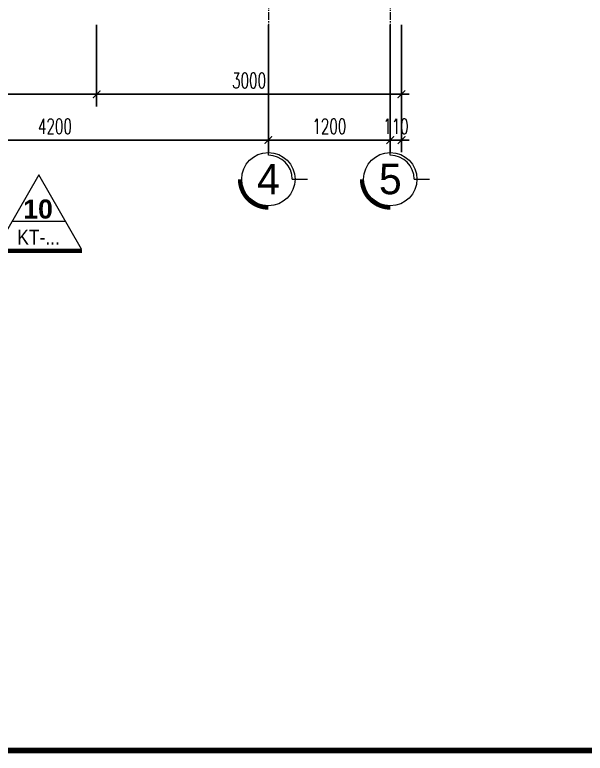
# Model space of a CAD drawing. Header units: millimetres. Extents: x -229618 to 2906, y -178063 to 96806.
# Drawn here: x -199148 to -193535, y -133011 to -125748 of the extents above; entities that cross this region are included whole.
import ezdxf
from ezdxf.enums import TextEntityAlignment as Align

# ---------------------------------------------------------------- set-up
doc = ezdxf.new("R2010")
doc.units = ezdxf.units.MM
doc.header["$LTSCALE"] = 200
doc.header["$MEASUREMENT"] = 0
doc.header["$PDMODE"] = 3
doc.header["$PDSIZE"] = 50
doc.linetypes.add('CENTER2', pattern=[1.125, 0.75, -0.125, 0.125, -0.125])
doc.layers.get('0').update_dxf_attribs({"color": 95, "linetype": 'CONTINUOUS'})
doc.layers.get('DEFPOINTS').update_dxf_attribs({"linetype": 'CONTINUOUS'})
for name, color, linetype in [('CUA', 145, 'CONTINUOUS'), ('DIM', 251, 'CONTINUOUS'), ('KHUNGTEN', 7, 'CONTINUOUS'), ('MANH', 9, 'CONTINUOUS'), ('TEXT', 33, 'CONTINUOUS')]:
    doc.layers.add(name, color=color, linetype=linetype)
doc.layers.add('thay', color=7, linetype='CONTINUOUS', lineweight=18)
doc.layers.add('tim', color=18, linetype='CENTER2', lineweight=9)
doc.styles.add('Aria H B iso', font='Vharialb_0.ttf')
doc.styles.add('Aria H iso', font='Vharial_0.ttf')
doc.styles.add('Arial N   H iso', font='Vharialn_0.ttf')
doc.styles.add('dam', font='Vhavanb_0.ttf', dxfattribs={"width": 0.9, "height": 450})
doc.styles.add('Scale', font='vnsimli.shx', dxfattribs={"width": 0.65, "bigfont": 'bigfont.shx'})
doc.dimstyles.new('Scale', dxfattribs={"dimscale": 75, "dimtxt": 2, "dimasz": 1, "dimexe": 1.6, "dimexo": 0, "dimgap": 0.8, "dimtad": 1, "dimdec": 0, "dimzin": 0, "dimdsep": 46, "dimtxsty": 'Scale', "dimblk": 'ARCHTICK', "dimcen": 0.1, "dimdle": 1, "dimclrd": 256, "dimclre": 256, "dimclrt": 3, "dimadec": 0, "dimazin": 0, "dimtfac": 1, "dimtdec": 0, "dimtix": 1, "dimtmove": 2, "dimatfit": 3, "dimldrblk": 'ARCHTICK', "dimfxl": 0, "dimtolj": 1, "dimtzin": 0, "dimarcsym": 0})

# ---------------------------------------------------------------- blocks, each defined once
blk = doc.blocks.new('KhungA3')
at = {"layer": 'KHUNGTEN', "color": 4, "const_width": 0.724}
blk.add_lwpolyline([(7.542, 8.987), (411.131, 8.987), (411.131, 295.639), (7.542, 295.639)], close=True, dxfattribs=at)
blk = doc.blocks.new('_ArchTick')
at = {"color": 0, "linetype": 'ByBlock', "const_width": 0.15}
blk.add_lwpolyline([(-0.5, -0.5), (0.5, 0.5)], dxfattribs=at)
blk = doc.blocks.new('*D1809')
at = {"layer": 'DEFPOINTS', "color": 0, "linetype": 'Continuous'}
for p in [(-200853, -125848), (-196653, -125848), (-196653, -126980.2)]:
    blk.add_point(p, dxfattribs=at)
at = {"layer": 'DIM', "linetype": 'Continuous', "lineweight": -2}
for p, q in [((-200853, -125848), (-200853, -127100.2)), ((-196653, -125848), (-196653, -127100.2)), ((-200928, -126980.2), (-196578, -126980.2))]:
    blk.add_line(p, q, dxfattribs=at)
at = {"layer": 'DIM', "linetype": 'Continuous', "lineweight": -2, "xscale": 75, "yscale": 75, "zscale": 75, "rotation": 180}
blk.add_blockref('_ArchTick', (-200853, -126980.2), dxfattribs=at)
at = {"layer": 'DIM', "linetype": 'Continuous', "lineweight": -2, "xscale": 75, "yscale": 75, "zscale": 75}
blk.add_blockref('_ArchTick', (-196653, -126980.2), dxfattribs=at)
at = {"layer": 'DIM', "color": 3, "linetype": 'Continuous', "insert": (-198753, -126845.2), "char_height": 150, "attachment_point": 5, "style": 'Scale'}
blk.add_mtext('\\A1;4200', dxfattribs=at)
blk = doc.blocks.new('*D1810')
at = {"layer": 'DEFPOINTS', "color": 0, "linetype": 'Continuous'}
for p in [(-196653, -125848), (-195453, -125848), (-195453, -126980.2)]:
    blk.add_point(p, dxfattribs=at)
at = {"layer": 'DIM', "linetype": 'Continuous', "lineweight": -2}
for p, q in [((-196653, -125848), (-196653, -127100.2)), ((-195453, -125848), (-195453, -127100.2)), ((-196728, -126980.2), (-195378, -126980.2))]:
    blk.add_line(p, q, dxfattribs=at)
at = {"layer": 'DIM', "linetype": 'Continuous', "lineweight": -2, "xscale": 75, "yscale": 75, "zscale": 75, "rotation": 180}
blk.add_blockref('_ArchTick', (-196653, -126980.2), dxfattribs=at)
at = {"layer": 'DIM', "linetype": 'Continuous', "lineweight": -2, "xscale": 75, "yscale": 75, "zscale": 75}
blk.add_blockref('_ArchTick', (-195453, -126980.2), dxfattribs=at)
at = {"layer": 'DIM', "color": 3, "linetype": 'Continuous', "insert": (-196053, -126845.2), "char_height": 150, "attachment_point": 5, "style": 'Scale'}
blk.add_mtext('\\A1;1200', dxfattribs=at)
blk = doc.blocks.new('tr')
at = {"layer": 'thay', "ltscale": 600}
for p, q in [((0, -200), (0, 0)), ((313.2, -513.2), (513.2, -513.2))]:
    blk.add_line(p, q, dxfattribs=at)
at = {"layer": 'thay', "ltscale": 600, "const_width": 50}
blk.add_lwpolyline([(-375, -513.2, 0.414214), (0, -888.2, 0.414214)], format="xyb", dxfattribs=at)
at = {"layer": 'thay', "ltscale": 600}
blk.add_circle((0, -513.2), 350, dxfattribs=at)
blk.add_arc((0, -513.2), 313.2, 0, 90, dxfattribs=at)
at = {"layer": 'TEXT', "linetype": 'Continuous', "style": 'Aria H iso'}
blk.add_attdef('A', text='', height=350, dxfattribs=at).set_placement((0, -670.6), align=Align.CENTER)
blk = doc.blocks.new('*D2017')
at = {"layer": 'DEFPOINTS', "color": 0, "linetype": 'Continuous'}
for p in [(-200853, -125848), (-198343, -125848), (-198343, -126530.2)]:
    blk.add_point(p, dxfattribs=at)
at = {"layer": 'DIM', "linetype": 'Continuous', "lineweight": -2}
for p, q in [((-200853, -125848), (-200853, -126650.2)), ((-198343, -125848), (-198343, -126650.2)), ((-200928, -126530.2), (-198268, -126530.2))]:
    blk.add_line(p, q, dxfattribs=at)
at = {"layer": 'DIM', "linetype": 'Continuous', "lineweight": -2, "xscale": 75, "yscale": 75, "zscale": 75, "rotation": 180}
blk.add_blockref('_ArchTick', (-200853, -126530.2), dxfattribs=at)
at = {"layer": 'DIM', "linetype": 'Continuous', "lineweight": -2, "xscale": 75, "yscale": 75, "zscale": 75}
blk.add_blockref('_ArchTick', (-198343, -126530.2), dxfattribs=at)
at = {"layer": 'DIM', "color": 3, "linetype": 'Continuous', "insert": (-199598, -126395.2), "char_height": 150, "attachment_point": 5, "style": 'Scale'}
blk.add_mtext('\\A1;2510', dxfattribs=at)
blk = doc.blocks.new('*D2018')
at = {"layer": 'DEFPOINTS', "color": 0, "linetype": 'Continuous'}
for p in [(-198343, -125848), (-195343, -125848), (-195343, -126530.2)]:
    blk.add_point(p, dxfattribs=at)
at = {"layer": 'DIM', "linetype": 'Continuous', "lineweight": -2}
for p, q in [((-198343, -125848), (-198343, -126650.2)), ((-195343, -125848), (-195343, -126650.2)), ((-198418, -126530.2), (-195268, -126530.2))]:
    blk.add_line(p, q, dxfattribs=at)
at = {"layer": 'DIM', "linetype": 'Continuous', "lineweight": -2, "xscale": 75, "yscale": 75, "zscale": 75, "rotation": 180}
blk.add_blockref('_ArchTick', (-198343, -126530.2), dxfattribs=at)
at = {"layer": 'DIM', "linetype": 'Continuous', "lineweight": -2, "xscale": 75, "yscale": 75, "zscale": 75}
blk.add_blockref('_ArchTick', (-195343, -126530.2), dxfattribs=at)
at = {"layer": 'DIM', "color": 3, "linetype": 'Continuous', "insert": (-196843, -126395.2), "char_height": 150, "attachment_point": 5, "style": 'Scale'}
blk.add_mtext('\\A1;3000', dxfattribs=at)
blk = doc.blocks.new('*D2091')
at = {"layer": 'DEFPOINTS', "color": 0, "linetype": 'Continuous'}
for p in [(-195453, -125848), (-195343, -125848), (-195343, -126980.2)]:
    blk.add_point(p, dxfattribs=at)
at = {"layer": 'DIM', "linetype": 'Continuous', "lineweight": -2}
for p, q in [((-195453, -125848), (-195453, -127100.2)), ((-195343, -125848), (-195343, -127100.2)), ((-195453, -126980.2), (-195528, -126980.2)), ((-195453, -126980.2), (-195343, -126980.2)), ((-195343, -126980.2), (-195268, -126980.2))]:
    blk.add_line(p, q, dxfattribs=at)
at = {"layer": 'DIM', "linetype": 'Continuous', "lineweight": -2, "xscale": 75, "yscale": 75, "zscale": 75}
blk.add_blockref('_ArchTick', (-195453, -126980.2), dxfattribs=at)
at = {"layer": 'DIM', "linetype": 'Continuous', "lineweight": -2, "xscale": 75, "yscale": 75, "zscale": 75, "rotation": 180}
blk.add_blockref('_ArchTick', (-195343, -126980.2), dxfattribs=at)
at = {"layer": 'DIM', "color": 3, "linetype": 'Continuous', "insert": (-195398, -126845.2), "char_height": 150, "attachment_point": 5, "style": 'Scale'}
blk.add_mtext('\\A1;110', dxfattribs=at)
blk = doc.blocks.new('ct')
at = {"layer": 'thay', "ltscale": 600}
blk.add_line((8891, 0), (-8891, 0), dxfattribs=at)
blk.add_lwpolyline([(0, 15400), (14294, -9358), (-14294, -9358)], close=True, dxfattribs=at)
at = {"layer": 'thay', "color": 1, "ltscale": 600, "const_width": 1270}
blk.add_lwpolyline([(-14464, -9993), (14464, -9993)], dxfattribs=at)
at = {"layer": 'TEXT'}
for tag, height, style, p in [('01', 6350, 'Aria H B iso', (238, 862)), ('KT-00', 5080, 'Arial N   H iso', (96, -7856))]:
    blk.add_attdef(tag, text='', height=height, dxfattribs=dict(at, style=style)).set_placement(p, align=Align.CENTER)

msp = doc.modelspace()

# ---------------------------------------------------------------- linework, layer by layer
at = {"layer": 'tim', "ltscale": 0.5}
for p, q in [((-196653, -114698.2), (-196653, -126980.2)), ((-195453, -114698.2), (-195453, -126980.2))]:
    msp.add_line(p, q, dxfattribs=at)

# ---------------------------------------------------------------- block references
at = {"layer": 'CUA'}
ref = msp.add_blockref('ct', (-198913, -127778), dxfattribs=dict(at, xscale=-0.02952755894511938, yscale=0.02952755894511938, zscale=0.02952755905511719))
ref.add_attrib('KT-00', 'kt-...', dxfattribs={"layer": 'TEXT', "height": 150, "style": 'Arial N   H iso'}).set_placement((-198913.8, -128010), align=Align.CENTER)
ref.add_attrib('01', '10', dxfattribs={"layer": 'TEXT', "height": 187.5, "style": 'Aria H B iso'}).set_placement((-198918.9, -127752.6), align=Align.CENTER)
at = {"layer": 'KHUNGTEN', "xscale": 75, "yscale": 75, "zscale": 75.00000000000009}
msp.add_blockref('KhungA3', (-217336, -133657.6), dxfattribs=at)
at = {"layer": 'MANH', "xscale": 0.75, "yscale": 0.75, "zscale": 0.75}
for p in [(-196653, -126980.2), (-195453, -126980.2)]:
    msp.add_blockref('tr', p, dxfattribs=at)

# ---------------------------------------------------------------- texts
at = {"layer": 'TEXT', "linetype": 'Continuous', "style": 'dam'}
for s, p in [('4', (-196653, -127365.1)), ('5', (-195453, -127365.1))]:
    msp.add_text(s, height=300, dxfattribs=at).set_placement(p, align=Align.MIDDLE)

# ---------------------------------------------------------------- dimensions: what is measured, and where the dimension line sits
at = {"layer": 'DIM', "linetype": 'Continuous'}
for base, p1, p2, picture, middle in [((-196653, -126980.2), (-200853, -125848), (-196653, -125848), '*D1809', (-198753, -126845.2)), ((-195453, -126980.2), (-196653, -125848), (-195453, -125848), '*D1810', (-196053, -126845.2))]:
    dim = msp.add_linear_dim(base=base, p1=p1, p2=p2, dimstyle='Scale', dxfattribs=at)
    dim.commit()
    dim.dimension.update_dxf_attribs({"geometry": picture, "text_midpoint": middle})
for base, p1, p2, picture, middle in [((-198343, -126530.2), (-200853, -125848), (-198343, -125848), '*D2017', (-199598, -126395.2)), ((-195343, -126530.2), (-198343, -125848), (-195343, -125848), '*D2018', (-196843, -126395.2)), ((-195343, -126980.2), (-195453, -125848), (-195343, -125848), '*D2091', (-195398, -126845.2))]:
    dim = msp.add_linear_dim(base=base, p1=p1, p2=p2, dimstyle='Scale', override={"dimfxl": 70}, dxfattribs=at)
    dim.commit()
    dim.dimension.update_dxf_attribs({"geometry": picture, "text_midpoint": middle})

doc.saveas('drawing.dxf')
